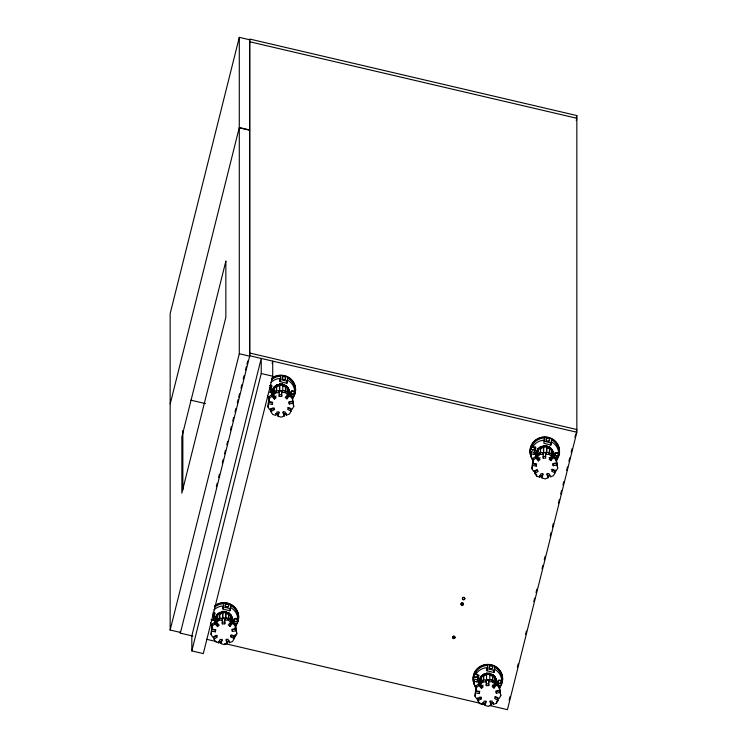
<?xml version="1.0" encoding="UTF-8"?>
<svg xmlns="http://www.w3.org/2000/svg" width="747" height="747" viewBox="0 0 747 747"><rect width="100%" height="100%" fill="white"/><g stroke="black" fill="none" stroke-linecap="round" stroke-linejoin="round"><path stroke-width="1.12" d="M215.762 617.881L216.285 617.685M232.074 619.87L232.149 618.114L232.149 622.148M232.065 621.42L232.149 619.319L231.626 619.506L230.506 616.546L231.028 616.359L228.815 614.043L228.582 614.538L225.631 613.212L225.865 612.717L222.606 612.596L222.793 613.1L219.739 614.183L219.543 613.679L217.144 615.817L217.648 616.042L217.648 619.917M272.674 390.429L273.197 390.223M272.562 395.079L272.692 391.213L273.197 391.437L274.569 388.58L274.065 388.356L276.465 386.218L276.651 386.722L279.714 385.639L279.518 385.135L282.777 385.265L282.543 385.751L285.503 387.077L285.737 386.582L287.94 388.907L287.418 389.094L287.418 392.969M288.93 395.014L289.07 391.858L288.547 392.044L287.418 389.094M479.714 679.621L479.733 684.289M495.971 684.215L496.111 681.059L495.588 681.245L494.831 679.275M536.514 456.1L536.645 451.739L536.645 455.782M552.939 455.698L553.023 453.317L552.5 454.512M227.331 643.456L225.911 639.946L227.984 639.161L229.404 642.672L232.541 641.496L234.147 638.638L230.73 636.827L231.803 634.941L235.221 636.752L236.836 633.895L235.081 623.53L228.087 618.124L219.142 618.32L212.419 624.034L211.065 634.474L212.811 637.247L216.144 635.286L217.302 637.126L213.969 639.087L215.715 641.869L218.899 642.906L220.15 639.339L222.261 640.03L221.009 643.597L224.193 644.642L227.331 643.456L226.266 639.087M211.065 634.474L211.569 629.525L215.425 630.094L215.425 631.822L211.569 631.252M215.425 631.822L215.762 629.693L211.905 629.123L212.419 624.034M284.243 415.995L282.833 412.484L284.906 411.7L286.325 415.211L289.453 414.034L291.069 411.177L287.651 409.375L288.715 407.479L292.133 409.291L293.748 406.443L291.993 396.078L285.009 390.662L276.054 390.858L269.331 396.573L267.977 407.012L269.723 409.786L273.057 407.825L274.214 409.664L270.881 411.625L272.636 414.408L275.82 415.444L277.062 411.877L279.173 412.568L277.931 416.135L281.115 417.181L284.243 415.995L283.178 411.634M267.977 407.012L268.49 402.063L272.338 402.633L272.338 404.36L268.49 403.791M272.338 404.36L272.674 402.231L268.827 401.662L269.331 396.573M491.283 705.196L489.864 701.685L491.946 700.901L493.356 704.412L496.494 703.235L498.109 700.378L494.691 698.566L495.756 696.68L499.173 698.492L500.789 695.634L499.033 685.27L492.049 679.863L483.094 680.059L476.371 685.774L475.017 696.204L476.763 698.987L480.097 697.026L481.255 698.865L477.921 700.826L479.667 703.599L482.861 704.645L484.103 701.078L486.213 701.769L484.971 705.336L488.155 706.373L491.283 705.196L490.219 700.826M475.017 696.204L475.531 691.264L479.378 691.834L479.378 693.561L475.531 692.992M479.378 693.561L479.714 691.433L475.867 690.863L476.371 685.774M548.205 477.735L546.785 474.224L548.858 473.439L550.278 476.95L553.406 475.774L555.021 472.916L551.603 471.114L552.677 469.219L556.095 471.03L557.71 468.182L555.955 457.818L548.961 452.402L540.016 452.598L533.283 458.313L531.939 468.752L533.685 471.525L537.018 469.564L538.167 471.404L534.843 473.365L536.589 476.147L539.773 477.184L541.024 473.617L543.134 474.308L541.883 477.875L545.067 478.92L548.205 477.735L547.14 473.374M532.443 463.803L532.779 461.674L532.779 463.401L536.635 463.971L536.299 466.1L532.443 465.53L532.443 463.803L536.299 464.373L536.299 466.1M531.939 468.752L532.443 465.53M532.779 463.401L533.283 458.313M239.292 37.35L239.292 127.532L249.619 129.95L249.619 39.768L239.292 37.35L170.157 313.628L170.157 403.81M239.292 127.532L170.157 404.118L170.157 630.029L180.494 632.438M170.157 630.029L239.292 353.742L239.292 127.83L249.619 130.249L249.619 356.16L239.292 353.742M216.331 486.642L217.181 483.244M218.6 477.585L219.45 474.186M222.279 462.869L223.129 459.47M224.548 453.812L225.398 450.413M226.817 444.754L227.667 441.356M230.496 430.029L231.346 426.64M232.765 420.972L233.615 417.582M235.034 411.914L235.884 408.525M237.294 402.857L238.144 399.458M238.713 397.199L239.563 393.8M240.982 388.141L241.832 384.742M243.242 379.084L244.092 375.685M245.511 370.026L246.361 366.628M246.93 364.368L247.78 360.969M192.847 636.071L180.354 633.148L249.759 355.759L249.759 39.059L576.843 115.561L576.843 432.261L507.428 709.65L489.257 705.401M191.83 650.908L261.235 373.519L261.235 358.439L191.83 635.828L191.83 650.908L203.305 653.597L272.711 376.208L272.711 361.128L272.151 363.387M576.273 117.83L576.843 115.561M576.273 120.538L576.843 118.278L249.759 41.776M509.127 700.144L509.977 696.746M517.344 667.304L518.194 663.915M525.561 634.474L526.411 631.075M533.778 601.643L534.628 598.244M536.038 592.586L536.888 589.187M541.995 568.803L542.845 565.414M544.255 559.746L545.105 556.356M550.203 535.972L551.062 532.574M552.472 526.915L553.322 523.516M558.42 503.142L559.27 499.743M560.689 494.084L561.539 490.686M562.958 485.027L563.808 481.628M566.637 470.302L567.487 466.912M568.906 461.244L569.756 457.846M571.175 452.187L572.025 448.788M574.891 437.312L575.732 433.979M576.273 431.813L576.843 429.544L249.759 353.042M271.647 385.004L270.125 392.782L271.955 386.04L269.798 385.499M214.734 612.465L213.203 620.243L211.046 619.693M213.203 620.243L215.043 613.502L212.886 612.951M290.284 395.508L291.507 391.017L294.738 391.839L294.738 389.673A13.922 13.465 0 0 0 287.716 378.047L286.867 383.332L279.901 381.558L280.751 376.273A13.922 13.465 0 0 0 271.581 379.653M233.363 622.97L234.586 618.479L237.817 619.3L237.817 617.134A13.922 13.465 0 0 0 230.804 605.509L229.955 610.794L222.98 609.02L223.839 603.735A13.922 13.465 0 0 0 214.669 607.115M286.867 383.332L287.716 378.047M229.955 610.794L230.804 605.509M534.077 452.355L530.846 451.533L530.846 453.7L534.077 454.521L535.608 446.743M534.077 454.521L535.907 447.78L532.676 446.958L532.676 444.792A13.922 13.465 0 0 1 544.703 438.013L543.853 443.298L550.828 445.072L551.678 439.787A13.922 13.465 0 0 1 558.691 451.412L558.691 453.578L555.46 452.757L554.237 457.248M477.165 679.817L473.925 678.995L473.925 681.161L477.165 681.983L478.388 675.325M477.165 681.983L478.995 675.241L475.764 674.42L475.764 672.253A13.922 13.465 0 0 1 487.791 665.474L486.941 670.759L493.907 672.533L494.757 667.248A13.922 13.465 0 0 1 501.779 678.874L501.779 681.04L498.548 680.218L497.325 684.71M544.143 440.095L544.703 438.013M550.828 445.072L551.678 439.787M493.907 672.533L494.757 667.248M553.929 456.212L554.853 452.841M277.931 416.135L278.864 411.728M221.009 643.597L221.952 639.189M541.883 477.875L542.817 473.467M484.971 705.336L485.905 700.929M273.197 394.267L273.197 391.148L274 389.486M279.518 390.914L279.518 383.921L282.777 384.051L282.543 384.537L285.503 385.863L285.737 385.377L287.94 387.693L287.418 387.88M217.078 616.947L216.285 619.618M217.648 616.042L216.285 618.899L215.78 618.675L215.64 621.821L216.163 621.635M222.606 618.376L222.606 611.382L225.865 611.513L225.631 611.998L227.602 612.876M228.582 613.324L228.815 612.829L231.028 615.154L231.028 621.299M538.064 451.272L537.158 453.177L536.645 452.953M546.496 453.27L546.729 445.791L543.48 445.66L543.48 452.654M546.496 447.201L546.29 446.697M551.902 455.577L551.902 449.433L549.689 447.117L549.456 447.602L546.496 446.276M551.379 450.824L551.902 450.646L549.689 448.321L549.456 448.816L546.496 447.49L546.729 447.005L543.48 446.874L543.667 447.378L540.613 448.461L540.417 447.957L538.017 450.096M486.558 680.115L486.558 673.122L489.817 673.252L489.584 673.738L492.544 675.064L492.777 674.569L494.981 676.894L494.981 683.038M492.777 675.493L492.544 676.278L489.584 674.952L489.817 674.457L486.558 674.336L486.755 674.84L483.692 675.923L483.496 675.419L481.105 677.548L481.61 677.781L480.237 680.638L479.733 680.414M233.615 637.714L235.221 634.866M234.147 638.638L234.147 636.911L235.221 635.015L235.221 636.752M554.489 472.001L555.563 470.096M287.632 394.575L285.195 397.516L286.932 398.861L289.369 395.919L289.369 394.183L287.632 392.838L287.632 394.575L285.009 392.539L281.647 392.614L281.647 390.886L279.163 390.933L279.163 392.67L276.054 392.735L273.533 394.883L276.101 397.712L274.429 399.141L271.861 396.302L271.861 394.575L274.429 397.404L274.429 399.141M289.369 394.183L286.932 397.133L286.932 398.861M230.711 622.036L228.274 624.978L230.02 626.322L232.457 623.381L232.457 621.644L230.711 620.299L230.711 622.036L228.087 620.001L224.726 620.075L224.726 618.339L222.251 618.395L222.251 620.131L219.142 620.197L216.611 622.344L219.188 625.174L217.517 626.593L214.94 623.764L214.94 622.036L217.517 624.865L217.517 626.593M232.457 621.644L230.02 624.585L230.02 626.322M551.585 456.314L549.148 459.256L550.894 460.6L553.331 457.659L553.331 455.922L551.585 454.578L551.585 456.314L548.961 454.279L545.599 454.353L545.599 452.626L543.125 452.673L543.125 454.409L540.016 454.475L537.485 456.622L540.062 459.452L538.391 460.88L535.814 458.042L535.814 456.314L537.485 454.895L537.485 456.622M550.894 460.6L550.894 458.873L553.331 455.922M494.673 683.776L492.236 686.717L493.972 688.062L496.41 685.12L496.41 683.384L494.673 682.039L494.673 683.776L492.049 681.74L488.687 681.815L488.687 680.078L486.204 680.134L486.204 681.871L483.094 681.936L480.573 684.084L483.141 686.913L481.47 688.332L478.892 685.503L478.892 683.776L480.573 682.356L480.573 684.084M493.972 688.062L493.972 686.325L496.41 683.384M274.065 393.286L274.065 387.142L276.465 385.004L276.651 385.508L279.714 384.425L279.518 383.921M274.065 388.067L276.138 386.218M217.144 620.748L217.144 614.604L219.543 612.465L219.739 612.97L222.793 611.886L222.606 611.382M219.216 613.679L219.739 613.894L219.739 619.123M538.017 455.026L538.017 448.882L540.417 446.743L540.613 447.248L542.649 446.529M540.09 447.957L540.613 448.172M481.105 682.487L481.105 676.343L483.496 674.205L483.692 674.709L486.755 673.626L486.558 673.122M481.796 676.651L483.178 675.419M269.331 398.45L271.861 396.302M274.429 397.404L276.101 395.985M212.419 625.911L214.94 623.764M533.283 460.189L535.814 458.042M538.391 460.88L538.391 459.144L540.062 457.724M476.371 687.651L478.892 685.503M481.47 688.332L481.47 686.605L483.141 685.186M273.383 408.422L270.881 409.898L270.881 411.625M217.302 635.398L213.969 637.359L213.969 639.087M537.336 470.162L534.843 471.637L534.843 473.365M284.243 414.118L286.325 413.334M284.243 414.268L286.325 413.483L286.325 415.211M548.205 476.007L550.278 475.223M226.285 641.972L228.367 641.187M227.331 641.729L229.404 640.945L229.404 642.672M491.283 703.319L493.365 702.535M491.283 703.459L493.356 702.684L493.356 704.412M272.562 394.36L273.085 394.173M288.547 390.84L289.07 390.653L289.07 394.687M288.547 392.773L289.07 391.577M553.023 453.597L552.5 453.784L551.753 451.814M231.028 615.154L230.506 616.256M232.149 619.03L231.626 620.225M494.458 677.071L494.981 676.894M480.125 683.374L479.602 683.561L479.733 680.125L480.237 683.468M495.588 680.031L496.111 679.845M292.656 401.139L288.828 401.877L289.266 403.987L293.095 403.249L291.993 396.078M293.095 401.522L289.266 402.26L289.266 403.987M556.608 461.142L556.608 462.879L552.789 463.616L553.228 465.726L557.047 464.989L557.047 463.261L553.228 463.999L553.228 465.726M235.735 626.864L235.735 628.601L231.915 629.338L232.354 631.448L236.173 630.711L236.173 628.983L232.354 629.721L232.354 631.448M499.696 688.603L499.696 690.34L495.868 691.078L496.307 693.188L500.135 692.45L500.135 690.714L496.307 691.461L496.307 693.188M279.257 396.442L281.731 396.386L281.731 394.649L279.257 394.705L279.257 396.442L279.163 390.933M545.693 456.389L543.209 456.445L543.209 458.172L545.693 458.126L545.599 452.626M222.335 623.894L224.819 623.838L224.819 622.111L222.335 622.167L222.335 623.894L222.251 618.395M486.297 685.634L488.771 685.578L488.771 683.85L486.297 683.907L486.297 685.634L486.204 680.134M486.558 674.046L489.817 674.168M249.759 355.759L576.843 432.261M261.235 373.519L272.711 376.208M190.784 400.159L205.509 403.604M206.471 639.255L216.695 641.645M218.964 642.177L221.233 642.709M224.642 643.503L484.71 704.337M543.853 441.141L550.828 442.906M286.867 381.175L279.901 379.401L279.901 381.558M553.63 457.332L556.86 458.154L556.86 460.32M290.751 395.863L292.899 396.414L292.899 398.581M493.907 670.367L486.941 668.593L486.941 670.759M229.955 608.628L222.98 606.853L222.98 609.02M497.791 685.064L499.939 685.615L499.939 687.782M233.83 623.325L235.987 623.876L235.987 626.042A13.922 13.465 0 0 1 234.978 627.508M539.773 475.307L541.892 475.998M541.883 476.147L539.773 475.456L539.773 477.184M275.811 413.567L277.931 414.258M275.82 413.717L277.931 414.408M482.851 702.768L484.971 703.459M482.861 702.918L484.971 703.599M221.009 641.869L218.899 641.178L218.899 642.906M538.017 448.882L538.522 449.106M536.645 452.663L537.158 456.006M274.065 387.142L274.569 387.366M272.692 390.924L273.197 391.148M481.105 676.343L481.61 676.567M217.144 614.604L217.648 614.828M551.603 469.377L555.021 471.189L555.021 472.916M287.651 407.638L291.069 409.449L291.069 411.177M494.691 696.839L498.109 698.65L498.109 700.378M234.147 636.911L230.73 635.099L230.73 636.827M553.331 457.659L555.955 459.694L556.608 462.879M549.148 457.519L550.894 458.873M289.369 395.919L291.993 397.955M496.41 685.12L499.033 687.147L499.696 690.34M492.236 684.98L493.972 686.325M232.457 623.381L235.081 625.407L235.735 628.601M492.777 675.783L494.981 678.099L494.458 679.014M228.815 613.754L231.028 616.079M535.814 456.314L538.391 459.144M478.892 683.776L481.47 686.605M534.264 470.573L535.422 472.421M477.342 698.034L478.51 699.883M270.302 408.833L271.469 410.682M543.48 445.66L543.667 446.164M287.95 390.195L288.547 391.755M557.047 464.989L557.71 468.182M500.135 692.45L500.789 695.634M293.095 403.249L293.748 406.443M236.173 630.711L236.836 633.895M543.125 452.673L543.209 458.172M488.687 680.078L488.771 685.578M281.647 390.886L281.731 396.386M224.726 618.339L224.819 623.838M555.955 457.818L555.955 459.694M553.023 453.317L553.023 456.426M549.689 447.117L549.689 448.032M549.689 448.321L549.689 454.316M549.456 448.527L549.456 453.438M548.961 452.402L548.961 454.279M546.729 445.791L546.729 452.785M543.667 447.089L543.667 453.364M540.613 446.734L540.613 453.401M540.417 446.743L540.417 452.897M540.016 452.598L540.016 454.475M536.589 474.27L536.589 476.147M499.033 685.27L499.033 687.147M496.494 701.358L496.494 703.235M496.111 680.769L496.111 683.888M495.588 680.956L495.588 681.964M492.777 674.569L492.777 681.778M492.544 675.988L492.544 680.9M492.049 679.863L492.049 681.74M489.817 673.252L489.817 680.246M483.692 675.633L483.692 679.807M483.496 674.205L483.496 675.129M483.496 675.419L483.496 681.404M483.094 680.059L483.094 681.936M481.255 698.865L481.255 697.138L477.921 699.099L477.921 700.826M475.867 689.136L475.867 690.863M287.94 388.617L287.94 392.782M285.737 385.377L285.737 391.521M285.503 386.787L285.503 391.699M285.009 390.662L285.009 392.539M282.777 384.051L282.777 391.045M279.714 384.425L279.714 385.349M279.714 385.639L279.714 390.569M276.651 386.432L276.651 390.606M276.465 385.004L276.465 385.928M276.465 386.218L276.465 391.157M276.054 390.858L276.054 392.735M274.214 407.937L274.214 409.664M273.533 393.155L273.533 394.883M272.692 389.999L272.692 395.098M268.827 399.934L268.827 401.662M235.081 623.53L235.081 625.407M230.506 616.546L230.506 621.485M228.815 612.829L228.815 618.983M228.582 614.249L228.582 619.16M228.087 618.124L228.087 620.001M225.865 611.513L225.865 618.507M225.631 612.923L225.631 618.992M222.793 612.811L222.793 619.086M219.543 612.465L219.543 618.609M219.142 618.32L219.142 620.197M216.611 620.617L216.611 622.344M215.78 617.461L215.78 621.504M211.905 627.396L211.905 629.123M182.847 430.421L182.847 489.873M180.354 631.336L180.354 633.148M464.214 599.365A1.177 1.139 0 0 0 464.634 598.935L464.727 598.067A1.177 1.139 0 0 0 462.981 597.413L462.449 598.123A1.177 1.139 0 0 0 463.626 599.533M454.493 638.199A1.177 1.139 0 0 0 454.914 637.77L455.007 636.902A1.177 1.139 0 0 0 453.644 636.108A1.177 1.139 0 0 0 452.701 637.35A1.177 1.139 0 0 0 453.905 638.368M532.742 460.423A13.922 13.465 0 0 1 530.846 453.7M532.676 446.958A13.922 13.465 0 0 1 544.703 440.179M551.678 441.953A13.922 13.465 0 0 1 558.691 453.578M531.332 455.016A13.922 13.465 0 0 1 530.846 451.533M532.172 458.621A14.763 14.268 0 0 1 535.758 439.89A14.763 14.268 0 0 1 555.404 441.29A14.763 14.268 0 0 1 556.095 460.329M532.172 458.91A14.763 14.268 0 0 1 535.758 440.179A14.763 14.268 0 0 1 555.404 441.58A14.763 14.268 0 0 1 556.095 460.619M534.198 447.21A1.671 1.615 0 0 1 533.153 449.741A1.671 1.615 0 0 1 531.22 447.752A1.671 1.615 0 0 1 533.9 446.902M557.365 453.027A1.671 1.615 0 0 1 557.804 455.717A1.671 1.615 0 0 1 555.096 454.96A1.671 1.615 0 0 1 556.945 452.915M557.738 452.962A1.671 1.615 0 0 1 557.57 455.595A1.671 1.615 0 0 1 555.058 454.54A1.671 1.615 0 0 1 556.945 452.626M547.775 438.041A1.671 1.615 0 0 1 549.475 440.216A1.671 1.615 0 0 1 546.823 441.169A1.671 1.615 0 0 1 547.346 438.414A1.671 1.615 0 0 1 549.549 440.235A1.671 1.615 0 0 1 546.72 440.786A1.671 1.615 0 0 1 547.346 438.134M535.888 455.511A8.908 8.619 0 0 1 545.254 446.248A8.908 8.619 0 0 1 553.527 456.436M535.888 455.222A8.908 8.619 0 0 1 552.126 449.694L553.172 451.702A8.908 8.619 0 0 1 553.527 456.146M211.868 626.145A13.922 13.465 0 0 1 210.467 622.905M214.006 609.879A13.922 13.465 0 0 1 223.839 605.901M230.804 607.675A13.922 13.465 0 0 1 237.817 619.3M214.632 605.798A14.763 14.268 0 0 1 234.072 606.573A14.763 14.268 0 0 1 235.819 625.314M214.632 606.088A14.763 14.268 0 0 1 234.072 606.863A14.763 14.268 0 0 1 235.819 625.603M212.409 626.154A14.763 14.268 0 0 1 211.298 624.632M213.325 613.212A1.671 1.615 0 0 1 212.559 615.668M213.633 613.707A1.671 1.615 0 0 1 212.559 615.379M236.864 618.964A1.671 1.615 0 0 1 236.566 621.681A1.671 1.615 0 0 1 234.156 620.271A1.671 1.615 0 0 1 236.491 618.749M237.172 618.983A1.671 1.615 0 0 1 236.295 621.495A1.671 1.615 0 0 1 234.156 619.842A1.671 1.615 0 0 1 236.491 618.46M227.34 603.781A1.671 1.615 0 0 1 228.545 606.069A1.671 1.615 0 0 1 225.949 606.601A1.671 1.615 0 0 1 226.089 604.043M215.015 621.233A8.908 8.619 0 0 1 224.38 611.97A8.908 8.619 0 0 1 232.653 622.158M215.491 623.147A8.908 8.619 0 0 1 231.253 615.416L232.298 617.424A8.908 8.619 0 0 1 232.784 619.627M475.83 687.884A13.922 13.465 0 0 1 473.925 681.161M475.764 674.42A13.922 13.465 0 0 1 487.791 667.641M494.757 669.415A13.922 13.465 0 0 1 501.779 681.04M474.42 682.478A13.922 13.465 0 0 1 474.056 680.75M475.251 686.082A14.763 14.268 0 0 1 478.836 667.342A14.763 14.268 0 0 1 498.492 668.752A14.763 14.268 0 0 1 499.183 687.791M475.251 686.372A14.763 14.268 0 0 1 478.836 667.631A14.763 14.268 0 0 1 498.492 669.041A14.763 14.268 0 0 1 499.183 688.08M476.605 674.139A1.671 1.615 0 0 1 477.221 676.633A1.671 1.615 0 0 1 474.569 676.558A1.671 1.615 0 0 1 475.335 674.102M500.453 680.2A1.671 1.615 0 0 1 501.088 682.693A1.671 1.615 0 0 1 498.436 682.637A1.671 1.615 0 0 1 499.173 680.181M478.967 682.973A8.908 8.619 0 0 1 488.333 673.71A8.908 8.619 0 0 1 496.615 683.897M478.967 682.683A8.908 8.619 0 0 1 495.205 677.156L496.26 679.163A8.908 8.619 0 0 1 496.615 683.608M268.789 398.683A13.922 13.465 0 0 1 267.379 395.443M270.928 382.427A13.922 13.465 0 0 1 280.751 378.44M287.716 380.214A13.922 13.465 0 0 1 294.738 391.839M273.122 377.263A14.763 14.268 0 0 1 291.666 379.775A14.763 14.268 0 0 1 292.74 397.852M269.331 398.403A14.763 14.268 0 0 1 268.22 396.881M271.544 378.626A14.763 14.268 0 0 1 290.994 379.401A14.763 14.268 0 0 1 292.74 398.142M269.331 398.693A14.763 14.268 0 0 1 268.22 397.171M269.938 385.452A1.671 1.615 0 0 1 269.48 388.207M270.535 386.666A1.671 1.615 0 0 1 269.48 387.917M293.412 390.998A1.671 1.615 0 0 1 294.047 393.492A1.671 1.615 0 0 1 291.395 393.436A1.671 1.615 0 0 1 292.133 390.98M271.927 393.772A8.908 8.619 0 0 1 281.302 384.509A8.908 8.619 0 0 1 289.575 394.696M271.927 393.482A8.908 8.619 0 0 1 288.165 387.954L289.22 389.962A8.908 8.619 0 0 1 289.575 394.407M225.855 261.189L181.848 437.051L181.848 493.151L225.855 317.288L225.855 261.189M461.347 603.455L461.03 604.267A1.177 1.139 0 0 0 462.542 605.331A1.177 1.139 0 0 0 463.215 603.641L462.486 603.128A1.177 1.139 0 0 0 461.347 603.455M453.018 636.743L452.701 637.555A1.177 1.139 0 0 0 453.905 638.666L455.026 637.798L454.157 636.416A1.177 1.139 0 0 0 453.018 636.743M463.355 604.211L462.823 604.911A1.177 1.139 0 0 1 461.198 604.528L461.058 603.669A1.177 1.139 0 0 1 462.486 602.829A1.177 1.139 0 0 1 463.355 604.211M464.727 598.366L464.158 597.693A1.177 1.139 0 0 0 462.449 598.422A1.177 1.139 0 0 0 463.626 599.832A1.177 1.139 0 0 0 464.727 598.366M531.78 449.694A1.671 1.615 0 0 0 534.488 448.695A1.671 1.615 0 0 0 532.247 446.93A1.671 1.615 0 0 0 531.78 449.694M225.949 606.891A1.671 1.615 0 0 0 228.675 605.957A1.671 1.615 0 0 0 226.472 604.136A1.671 1.615 0 0 0 225.949 606.891M474.868 677.146A1.671 1.615 0 0 0 477.576 676.156A1.671 1.615 0 0 0 475.335 674.392A1.671 1.615 0 0 0 474.868 677.146M498.744 683.234A1.671 1.615 0 0 0 501.433 682.207A1.671 1.615 0 0 0 499.173 680.461A1.671 1.615 0 0 0 498.744 683.234M489.911 668.63A1.671 1.615 0 0 0 492.637 667.687A1.671 1.615 0 0 0 490.434 665.876A1.671 1.615 0 0 0 489.911 668.63M489.911 668.341A1.671 1.615 0 0 0 492.637 667.407A1.671 1.615 0 0 0 490.434 665.586A1.671 1.615 0 0 0 489.911 668.341M291.703 394.033A1.671 1.615 0 0 0 294.393 393.015A1.671 1.615 0 0 0 292.133 391.269A1.671 1.615 0 0 0 291.703 394.033M282.87 379.429A1.671 1.615 0 0 0 285.597 378.496A1.671 1.615 0 0 0 283.393 376.684A1.671 1.615 0 0 0 282.87 379.429M282.87 379.14A1.671 1.615 0 0 0 285.597 378.206A1.671 1.615 0 0 0 283.393 376.395A1.671 1.615 0 0 0 282.87 379.14"/></g></svg>
